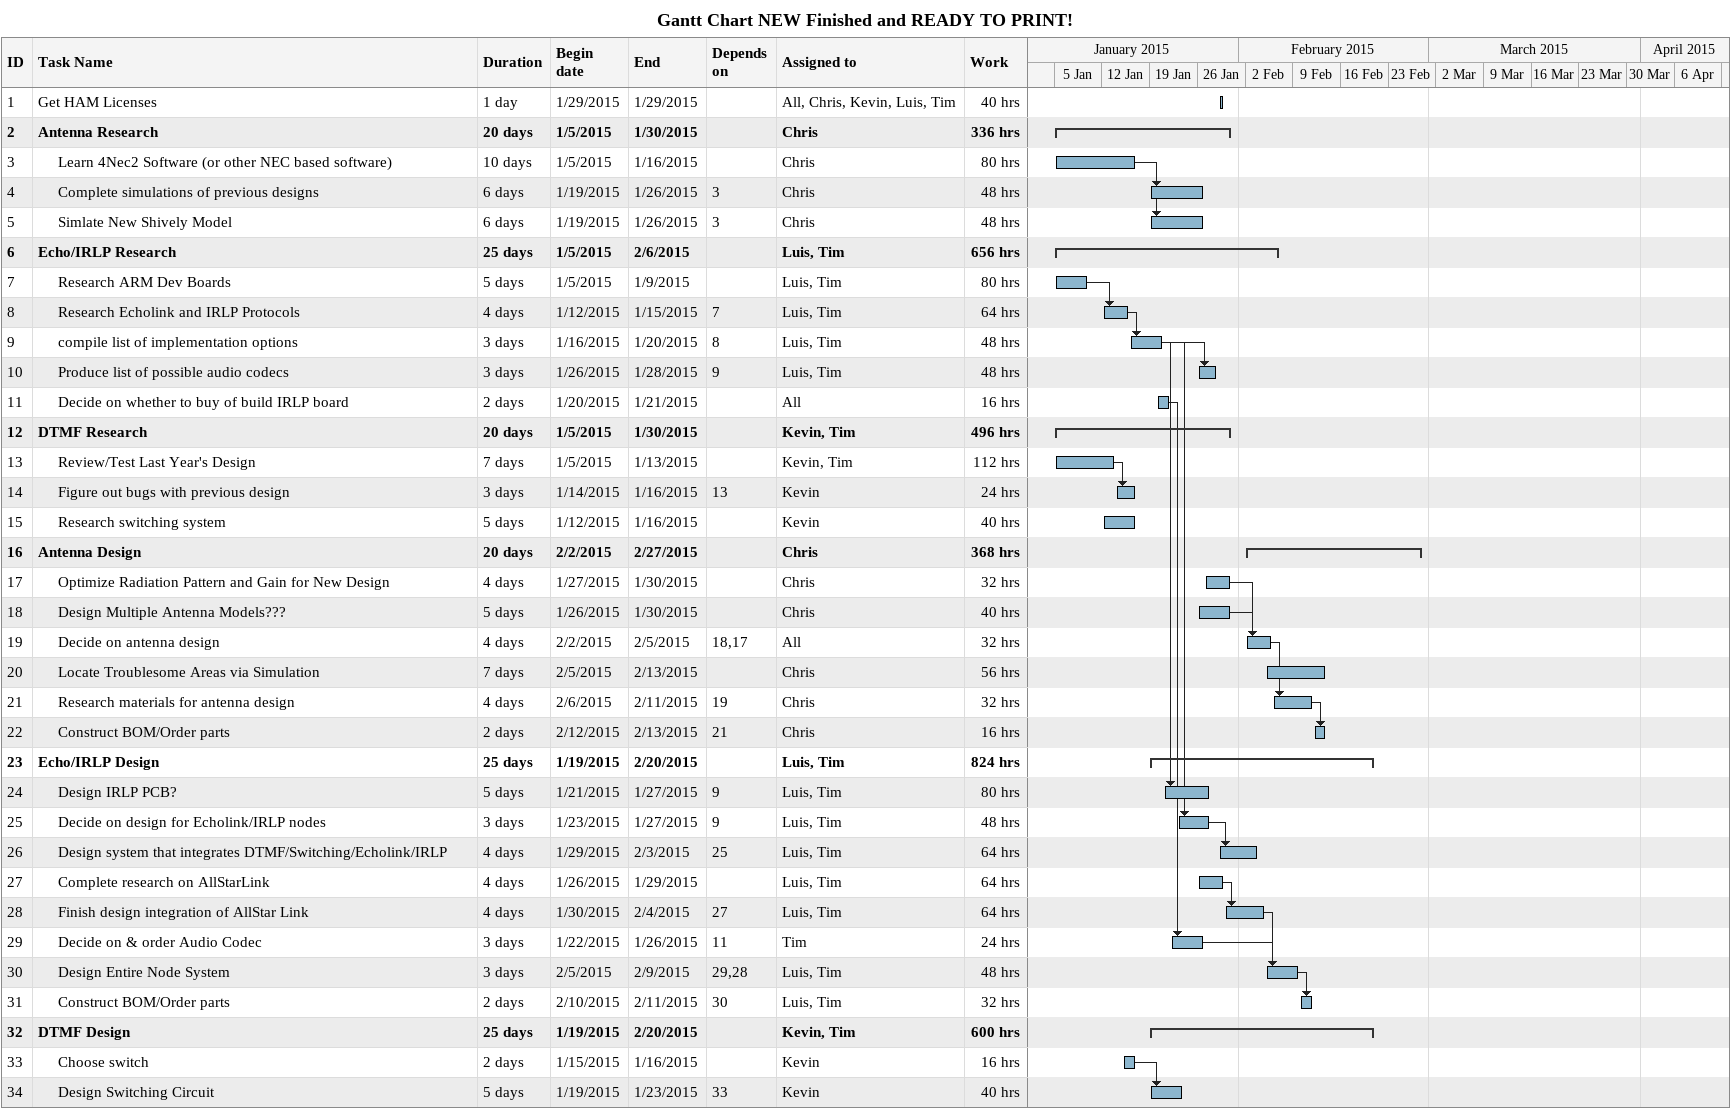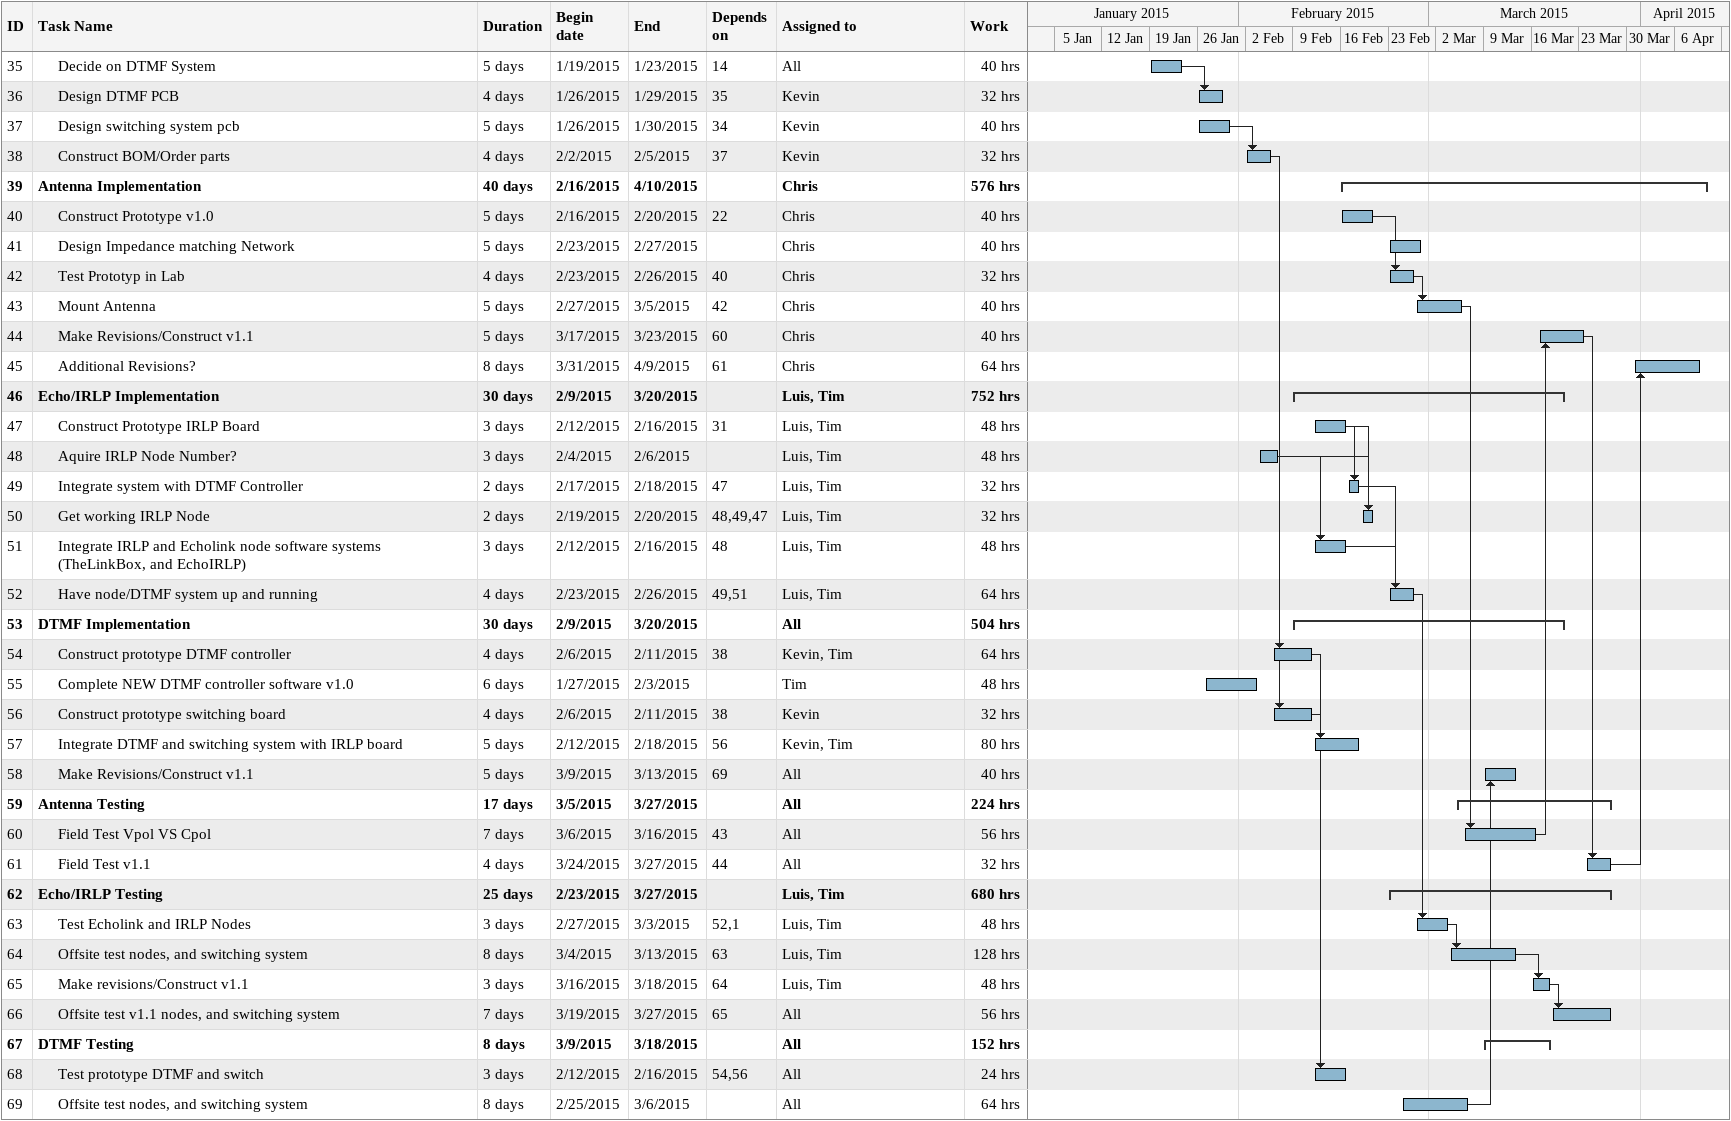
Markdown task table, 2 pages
Gantt Chart NEW Finished and READY TO PRINT!

| ID | Level | Task | Duration | Start | Finish | Predecessors | Resources | Work (h) |
|---|---|---|---|---|---|---|---|---|
| 1 | 1 | Get HAM Licenses | 1d | 2015-01-29 | 2015-01-29 |  | All, Chris, Kevin, Luis, Tim | 40 |
| 2 | 1 | **Antenna Research** | 20d | 2015-01-05 | 2015-01-30 |  | Chris | 336 |
| 3 | 2 | Learn 4Nec2 Software (or other NEC based software) | 10d | 2015-01-05 | 2015-01-16 |  | Chris | 80 |
| 4 | 2 | Complete simulations of previous designs | 6d | 2015-01-19 | 2015-01-26 | 3 | Chris | 48 |
| 5 | 2 | Simlate New Shively Model | 6d | 2015-01-19 | 2015-01-26 | 3 | Chris | 48 |
| 6 | 1 | **Echo/IRLP Research** | 25d | 2015-01-05 | 2015-02-06 |  | Luis, Tim | 656 |
| 7 | 2 | Research ARM Dev Boards | 5d | 2015-01-05 | 2015-01-09 |  | Luis, Tim | 80 |
| 8 | 2 | Research Echolink and IRLP Protocols | 4d | 2015-01-12 | 2015-01-15 | 7 | Luis, Tim | 64 |
| 9 | 2 | compile list of implementation options | 3d | 2015-01-16 | 2015-01-20 | 8 | Luis, Tim | 48 |
| 10 | 2 | Produce list of possible audio codecs | 3d | 2015-01-26 | 2015-01-28 | 9 | Luis, Tim | 48 |
| 11 | 2 | Decide on whether to buy of build IRLP board | 2d | 2015-01-20 | 2015-01-21 |  | All | 16 |
| 12 | 1 | **DTMF Research** | 20d | 2015-01-05 | 2015-01-30 |  | Kevin, Tim | 496 |
| 13 | 2 | Review/Test Last Year's Design | 7d | 2015-01-05 | 2015-01-13 |  | Kevin, Tim | 112 |
| 14 | 2 | Figure out bugs with previous design | 3d | 2015-01-14 | 2015-01-16 | 13 | Kevin | 24 |
| 15 | 2 | Research switching system | 5d | 2015-01-12 | 2015-01-16 |  | Kevin | 40 |
| 16 | 1 | **Antenna Design** | 20d | 2015-02-02 | 2015-02-27 |  | Chris | 368 |
| 17 | 2 | Optimize Radiation Pattern and Gain for New Design | 4d | 2015-01-27 | 2015-01-30 |  | Chris | 32 |
| 18 | 2 | Design Multiple Antenna Models??? | 5d | 2015-01-26 | 2015-01-30 |  | Chris | 40 |
| 19 | 2 | Decide on antenna design | 4d | 2015-02-02 | 2015-02-05 | 18, 17 | All | 32 |
| 20 | 2 | Locate Troublesome Areas via Simulation | 7d | 2015-02-05 | 2015-02-13 |  | Chris | 56 |
| 21 | 2 | Research materials for antenna design | 4d | 2015-02-06 | 2015-02-11 | 19 | Chris | 32 |
| 22 | 2 | Construct BOM/Order parts | 2d | 2015-02-12 | 2015-02-13 | 21 | Chris | 16 |
| 23 | 1 | **Echo/IRLP Design** | 25d | 2015-01-19 | 2015-02-20 |  | Luis, Tim | 824 |
| 24 | 2 | Design IRLP PCB? | 5d | 2015-01-21 | 2015-01-27 | 9 | Luis, Tim | 80 |
| 25 | 2 | Decide on design for Echolink/IRLP nodes | 3d | 2015-01-23 | 2015-01-27 | 9 | Luis, Tim | 48 |
| 26 | 2 | Design system that integrates DTMF/Switching/Echolink/IRLP | 4d | 2015-01-29 | 2015-02-03 | 25 | Luis, Tim | 64 |
| 27 | 2 | Complete research on AllStarLink | 4d | 2015-01-26 | 2015-01-29 |  | Luis, Tim | 64 |
| 28 | 2 | Finish design integration of AllStar Link | 4d | 2015-01-30 | 2015-02-04 | 27 | Luis, Tim | 64 |
| 29 | 2 | Decide on & order Audio Codec | 3d | 2015-01-22 | 2015-01-26 | 11 | Tim | 24 |
| 30 | 2 | Design Entire Node System | 3d | 2015-02-05 | 2015-02-09 | 29, 28 | Luis, Tim | 48 |
| 31 | 2 | Construct BOM/Order parts | 2d | 2015-02-10 | 2015-02-11 | 30 | Luis, Tim | 32 |
| 32 | 1 | **DTMF Design** | 25d | 2015-01-19 | 2015-02-20 |  | Kevin, Tim | 600 |
| 33 | 2 | Choose switch | 2d | 2015-01-15 | 2015-01-16 |  | Kevin | 16 |
| 34 | 2 | Design Switching Circuit | 5d | 2015-01-19 | 2015-01-23 | 33 | Kevin | 40 |
| 35 | 2 | Decide on DTMF System | 5d | 2015-01-19 | 2015-01-23 | 14 | All | 40 |
| 36 | 2 | Design DTMF PCB | 4d | 2015-01-26 | 2015-01-29 | 35 | Kevin | 32 |
| 37 | 2 | Design switching system pcb | 5d | 2015-01-26 | 2015-01-30 | 34 | Kevin | 40 |
| 38 | 2 | Construct BOM/Order parts | 4d | 2015-02-02 | 2015-02-05 | 37 | Kevin | 32 |
| 39 | 1 | **Antenna Implementation** | 40d | 2015-02-16 | 2015-04-10 |  | Chris | 576 |
| 40 | 2 | Construct Prototype v1.0 | 5d | 2015-02-16 | 2015-02-20 | 22 | Chris | 40 |
| 41 | 2 | Design Impedance matching Network | 5d | 2015-02-23 | 2015-02-27 |  | Chris | 40 |
| 42 | 2 | Test Prototyp in Lab | 4d | 2015-02-23 | 2015-02-26 | 40 | Chris | 32 |
| 43 | 2 | Mount Antenna | 5d | 2015-02-27 | 2015-03-05 | 42 | Chris | 40 |
| 44 | 2 | Make Revisions/Construct v1.1 | 5d | 2015-03-17 | 2015-03-23 | 60 | Chris | 40 |
| 45 | 2 | Additional Revisions? | 8d | 2015-03-31 | 2015-04-09 | 61 | Chris | 64 |
| 46 | 1 | **Echo/IRLP Implementation** | 30d | 2015-02-09 | 2015-03-20 |  | Luis, Tim | 752 |
| 47 | 2 | Construct Prototype IRLP Board | 3d | 2015-02-12 | 2015-02-16 | 31 | Luis, Tim | 48 |
| 48 | 2 | Aquire IRLP Node Number? | 3d | 2015-02-04 | 2015-02-06 |  | Luis, Tim | 48 |
| 49 | 2 | Integrate system with DTMF Controller | 2d | 2015-02-17 | 2015-02-18 | 47 | Luis, Tim | 32 |
| 50 | 2 | Get working IRLP Node | 2d | 2015-02-19 | 2015-02-20 | 48, 49, 47 | Luis, Tim | 32 |
| 51 | 2 | Integrate IRLP and Echolink node software systems (TheLinkBox, and EchoIRLP) | 3d | 2015-02-12 | 2015-02-16 | 48 | Luis, Tim | 48 |
| 52 | 2 | Have node/DTMF system up and running | 4d | 2015-02-23 | 2015-02-26 | 49, 51 | Luis, Tim | 64 |
| 53 | 1 | **DTMF Implementation** | 30d | 2015-02-09 | 2015-03-20 |  | All | 504 |
| 54 | 2 | Construct prototype DTMF controller | 4d | 2015-02-06 | 2015-02-11 | 38 | Kevin, Tim | 64 |
| 55 | 2 | Complete NEW DTMF controller software v1.0 | 6d | 2015-01-27 | 2015-02-03 |  | Tim | 48 |
| 56 | 2 | Construct prototype switching board | 4d | 2015-02-06 | 2015-02-11 | 38 | Kevin | 32 |
| 57 | 2 | Integrate DTMF and switching system with IRLP board | 5d | 2015-02-12 | 2015-02-18 | 56 | Kevin, Tim | 80 |
| 58 | 2 | Make Revisions/Construct v1.1 | 5d | 2015-03-09 | 2015-03-13 | 69 | All | 40 |
| 59 | 1 | **Antenna Testing** | 17d | 2015-03-05 | 2015-03-27 |  | All | 224 |
| 60 | 2 | Field Test Vpol VS Cpol | 7d | 2015-03-06 | 2015-03-16 | 43 | All | 56 |
| 61 | 2 | Field Test v1.1 | 4d | 2015-03-24 | 2015-03-27 | 44 | All | 32 |
| 62 | 1 | **Echo/IRLP Testing** | 25d | 2015-02-23 | 2015-03-27 |  | Luis, Tim | 680 |
| 63 | 2 | Test Echolink and IRLP Nodes | 3d | 2015-02-27 | 2015-03-03 | 52, 1 | Luis, Tim | 48 |
| 64 | 2 | Offsite test nodes, and switching system | 8d | 2015-03-04 | 2015-03-13 | 63 | Luis, Tim | 128 |
| 65 | 2 | Make revisions/Construct v1.1 | 3d | 2015-03-16 | 2015-03-18 | 64 | Luis, Tim | 48 |
| 66 | 2 | Offsite test v1.1 nodes, and switching system | 7d | 2015-03-19 | 2015-03-27 | 65 | All | 56 |
| 67 | 1 | **DTMF Testing** | 8d | 2015-03-09 | 2015-03-18 |  | All | 152 |
| 68 | 2 | Test prototype DTMF and switch | 3d | 2015-02-12 | 2015-02-16 | 54, 56 | All | 24 |
| 69 | 2 | Offsite test nodes, and switching system | 8d | 2015-02-25 | 2015-03-06 |  | All | 64 |
